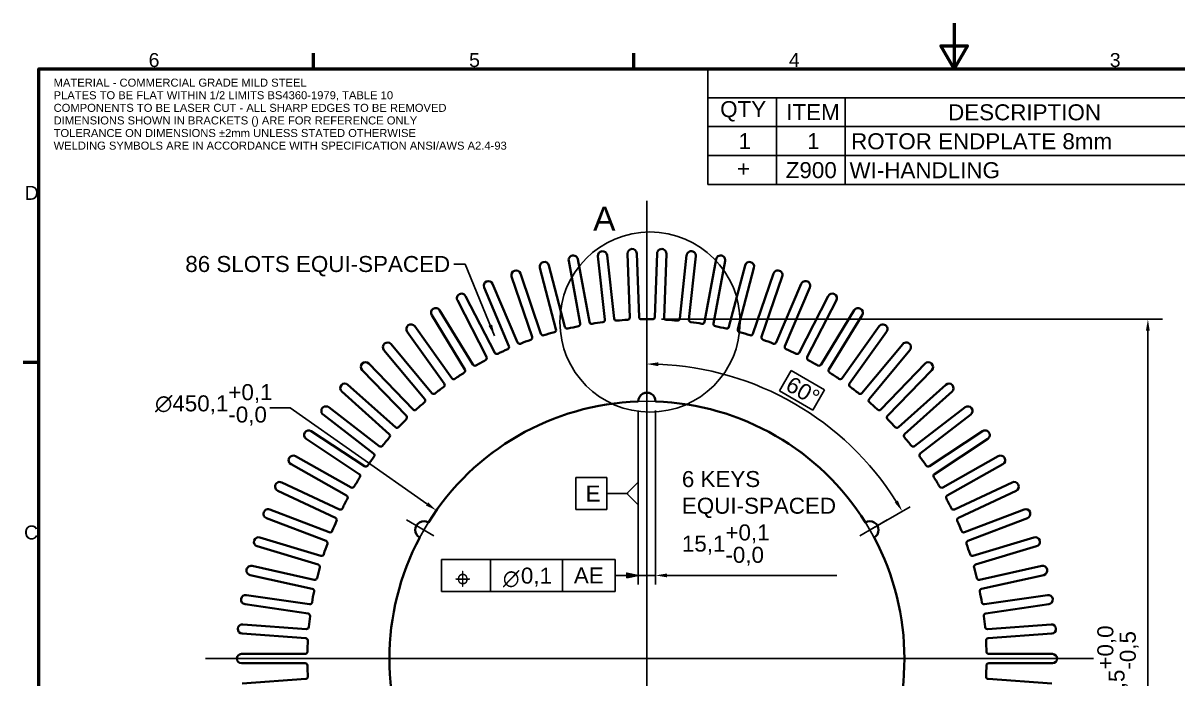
# Model space of a CAD drawing. Header units: millimetres. Extents: x 0 to 1680, y -79 to 1188.
# Drawn here: x 26 to 1036, y 614 to 1188 of the extents above; entities that cross this region are included whole.
import ezdxf

# ---------------------------------------------------------------- set-up
doc = ezdxf.new("R2010")
doc.units = ezdxf.units.MM
doc.header["$LTSCALE"] = 4
doc.linetypes.add('CHAIN', pattern=[0.3543, 0.2362, -0.0295, 0.0591, -0.0295])
for name, color, linetype, lineweight in [('Border_0', 7, 'Continuous', 50), ('Border_2', 7, 'Continuous', 50), ('Center Mark(ISO)', 7, 'CHAIN', 25), ('Centerline(ISO)', 7, 'CHAIN', 25), ('Detail Circle Lines(ISO)', 7, 'Continuous', 25), ('Dimensions(ISO)', 7, 'Continuous', 25), ('Symbols(ISO)', 7, 'Continuous', 25), ('Visible Edges(ISO)', 7, 'Continuous', 35)]:
    doc.layers.add(name, color=color, linetype=linetype, lineweight=lineweight)
doc.styles.add('Border_1', font='arial.ttf')
doc.styles.add('Current-ISO', font='arial.ttf')
doc.styles.add('Current-ISOBigText', font='arial.ttf')
doc.styles.add('DEFAULT-ISO~0', font='arial.ttf')
doc.styles.add('Text Style26', font='AIGDT___.TTF')
doc.dimstyles.new('ABB', dxfattribs={"dimscale": 4, "dimtxt": 3.5, "dimasz": 2.5, "dimexe": 2, "dimexo": 2, "dimgap": 0.762, "dimtad": 1, "dimdec": 0, "dimrnd": 1e-08, "dimzin": 0, "dimtxsty": 'DEFAULT-ISO~0', "dimcen": 0.09, "dimdle": 10, "dimclrd": 250, "dimclre": 250, "dimclrt": 250, "dimadec": 0, "dimazin": 0, "dimtfac": 1, "dimtdec": 0, "dimtmove": 0, "dimatfit": 3, "dimfxl": 1, "dimtolj": 1, "dimtzin": 0, "dimlwd": 25, "dimlwe": 25, "dimarcsym": 0})
doc.dimstyles.new('DEFAULT-ISO', dxfattribs={"dimscale": 4, "dimtxt": 3.5, "dimasz": 2.5, "dimexe": 3.175, "dimexo": 2, "dimgap": 0.762, "dimtad": 1, "dimtoh": 1, "dimdec": 1, "dimrnd": 1e-08, "dimzin": 0, "dimtxsty": 'Current-ISO', "dimcen": 0.09, "dimdle": 10, "dimclrd": 7, "dimclre": 7, "dimclrt": 7, "dimadec": 1, "dimazin": 0, "dimtfac": 1, "dimtdec": 1, "dimtofl": 0, "dimtmove": 0, "dimatfit": 3, "dimfxl": 1, "dimtolj": 1, "dimtzin": 0, "dimlwd": 25, "dimlwe": 25, "dimarcsym": 0})
doc.dimstyles.new('DEFAULT-ISO$7', dxfattribs={"dimscale": 4, "dimtxt": 3.5, "dimasz": 2.5, "dimexe": 3.175, "dimexo": 2, "dimgap": 0.762, "dimtad": 1, "dimtoh": 1, "dimdec": 1, "dimrnd": 1e-08, "dimzin": 0, "dimtxsty": 'Current-ISO', "dimcen": 0.09, "dimdle": 10, "dimclrd": 7, "dimclre": 7, "dimclrt": 7, "dimadec": 1, "dimazin": 0, "dimtfac": 1, "dimtdec": 1, "dimtofl": 0, "dimtmove": 0, "dimatfit": 3, "dimfxl": 1, "dimtolj": 1, "dimtzin": 0, "dimlwd": 25, "dimlwe": 25, "dimarcsym": 0})

# ---------------------------------------------------------------- blocks, each defined once
blk = doc.blocks.new('Borders Default Border')
at = {"layer": 'Border_0'}
for p, q in [((70, 287), (70, 290.45)), ((140, 287), (140, 290.45)), ((10, 222.75), (6.55, 222.75))]:
    blk.add_line(p, q, dxfattribs=at)
at = {"layer": 'Border_0', "flags": 128}
for points in [[(210, 297), (210, 287), (207.11, 292), (212.89, 292), (210, 287)], [(10, 10), (10, 287), (410, 287), (410, 10), (10, 10)]]:
    blk.add_lwpolyline(points, dxfattribs=at)
at = {"layer": 'Border_2', "char_height": 3.05, "attachment_point": 7, "style": 'Border_1'}
for s, insert in [('6', (33.98, 287.35)), ('5', (104, 287.35)), ('4', (173.87, 287.4)), ('3', (244, 287.35)), ('D', (6.88, 258.35)), ('C', (6.76, 184.05))]:
    blk.add_mtext(s, dxfattribs=dict(at, insert=insert))
blk = doc.blocks.new('SPEC.')
at = {"layer": 'Symbols(ISO)', "color": 7, "insert": (-70.75, 11.08), "char_height": 2.5, "attachment_point": 1, "line_spacing_factor": 0.944221, "style": 'Current-ISO'}
blk.add_mtext('\\fArial|b0|i0;{\\H2.5000;MATERIAL - COMMERCIAL GRADE MILD STEEL\\PPLATES TO BE FLAT WITHIN 1/2 LIMITS BS4360-1979, TABLE 10\\PCOMPONENTS TO BE LASER CUT - ALL SHARP EDGES TO BE REMOVED\\PDIMENSIONS SHOWN IN BRACKETS () ARE FOR REFERENCE ONLY\\PTOLERANCE ON DIMENSIONS ±2mm UNLESS STATED OTHERWISE\\PWELDING SYMBOLS ARE IN ACCORDANCE WITH SPECIFICATION ANSI/AWS A2.4-93}', dxfattribs=at)
blk = doc.blocks.new('Parts List')
at = {"layer": 'Symbols(ISO)'}
for p, q in [((410, 287), (156.17, 287)), ((156.17, 287), (156.17, 280.69)), ((410, 287), (410, 280.69)), ((410, 280.69), (156.17, 280.69)), ((156.17, 280.69), (156.17, 274.36)), ((171.17, 280.69), (171.17, 274.36)), ((186.17, 280.69), (186.17, 274.36)), ((263.8, 280.69), (263.8, 274.36)), ((328.31, 280.69), (328.31, 274.36)), ((380, 280.69), (380, 274.36)), ((410, 280.69), (410, 274.36)), ((410, 274.36), (156.17, 274.36)), ((156.17, 274.36), (156.17, 261.7)), ((171.17, 274.36), (171.17, 261.7)), ((186.17, 274.36), (186.17, 261.7)), ((263.8, 274.36), (263.8, 261.7)), ((328.31, 274.36), (328.31, 261.7)), ((380, 274.36), (380, 261.7)), ((410, 274.36), (410, 261.7)), ((410, 268.03), (156.17, 268.03)), ((410, 261.7), (156.17, 261.7))]:
    blk.add_line(p, q, dxfattribs=at)
at = {"layer": 'Symbols(ISO)', "color": 7, "char_height": 3.5, "attachment_point": 7, "style": 'Current-ISO'}
for s, insert in [('Parts List', (273.29, 282.04)), ('QTY', (158.87, 275.47)), ('ITEM', (173.31, 275.78)), ('DESCRIPTION', (208.67, 275.69)), ('MATERIAL', (284.21, 275.78)), ('PART NUMBER', (336.75, 275.72)), ('MASS', (388.45, 275.69)), ('1', (162.87, 269.44)), ('1', (177.87, 269.44)), ('ROTOR ENDPLATE 8mm', (187.47, 269.36)), ('SABS1431 Gr 300WA', (264.93, 269.36)), ('ZSMP111488P24', (329.31, 269.36)), ('10.036 kg', (381.46, 268.41)), ('+', (162.53, 263.43)), ('Z900', (173.2, 263.05)), ('WI-HANDLING', (187.13, 263.03)), ('HTZ 481 953 V 1211', (329.62, 263.05))]:
    blk.add_mtext(s, dxfattribs=dict(at, insert=insert))
blk = doc.blocks.new('*D31')
at = {"layer": 'Defpoints', "color": 0, "linetype": 'Continuous', "transparency": 16777216}
for p in [(387.4, 761.7), (755.5, 502.6)]:
    blk.add_point(p, dxfattribs=at)
at = {"layer": 'Dimensions(ISO)', "color": 250, "linetype": 'Continuous', "lineweight": 25, "true_color": 0x3f3f3f, "transparency": 16777216}
for p, q in [((241.8, 851.6), (259.6, 851.6)), ((259.6, 851.6), (379.2, 767.4)), ((571.1, 632.1), (571.8, 632.1)), ((571.4, 631.8), (571.4, 632.5))]:
    blk.add_line(p, q, dxfattribs=at)
at = {"layer": 'Dimensions(ISO)', "color": 250, "linetype": 'Continuous', "true_color": 0x3f3f3f, "transparency": 16777216}
blk.add_solid([(380.2, 768.8), (378.3, 766.1), (387.4, 761.7)], dxfattribs=at)
at = {"layer": 'Dimensions(ISO)', "color": 250, "linetype": 'Continuous', "lineweight": 25, "true_color": 0x3f3f3f, "transparency": 16777216, "insert": (141.5, 872.2), "char_height": 14, "attachment_point": 1, "style": 'DEFAULT-ISO~0'}
blk.add_mtext('\\A1;∅450,1\\S+0,1^ -0,0;', dxfattribs=at)
blk = doc.blocks.new('*D33')
at = {"layer": 'Defpoints', "color": 0, "linetype": 'Continuous', "transparency": 16777216}
for p in [(563.9, 857.1), (579, 857.1), (579, 704.9)]:
    blk.add_point(p, dxfattribs=at)
at = {"layer": 'Dimensions(ISO)', "color": 250, "linetype": 'Continuous', "lineweight": 25, "true_color": 0x3f3f3f, "transparency": 16777216}
for p, q in [((563.9, 849.1), (563.9, 696.9)), ((579, 849.1), (579, 696.9)), ((553.9, 704.9), (543.9, 704.9)), ((563.9, 704.9), (579, 704.9)), ((589, 704.9), (737.3, 704.9))]:
    blk.add_line(p, q, dxfattribs=at)
at = {"layer": 'Dimensions(ISO)', "color": 250, "linetype": 'Continuous', "true_color": 0x3f3f3f, "transparency": 16777216}
for points in [[(553.9, 706.6), (553.9, 703.2), (563.9, 704.9)], [(589, 706.6), (589, 703.2), (579, 704.9)]]:
    blk.add_solid(points, dxfattribs=at)
at = {"layer": 'Dimensions(ISO)', "color": 250, "linetype": 'Continuous', "lineweight": 25, "true_color": 0x3f3f3f, "transparency": 16777216, "insert": (602, 796.2), "char_height": 14, "attachment_point": 1, "style": 'DEFAULT-ISO~0'}
blk.add_mtext('\\A1;6 KEYS\\PEQUI-SPACED\\P15,1\\S+0,1^ -0,0;', dxfattribs=at)
blk = doc.blocks.new('Datum Identifier2')
at = {"layer": 'Symbols(ISO)'}
for p, q in [((127.31, 197.63), (134.07, 197.63)), ((127.31, 197.63), (127.31, 190.63)), ((134.07, 197.63), (134.07, 190.63)), ((127.31, 190.63), (134.07, 190.63))]:
    blk.add_line(p, q, dxfattribs=at)
at = {"layer": 'Symbols(ISO)', "color": 7, "linetype": 'Continuous', "lineweight": 25}
for p, q in [((138.75, 194.13), (134.07, 194.13)), ((138.47, 194.13), (138.75, 194.13))]:
    blk.add_line(p, q, dxfattribs=at)
at = {"layer": 'Symbols(ISO)', "color": 7, "linetype": 'Continuous', "lineweight": 25, "flags": 128}
blk.add_lwpolyline([(140.97, 196.63), (140.97, 191.63), (138.47, 194.13), (140.97, 196.63)], dxfattribs=at)
at = {"layer": 'Symbols(ISO)', "color": 7}
blk.add_solid([(140.97, 196.63), (140.97, 191.63), (138.47, 194.13), (140.97, 196.63)], dxfattribs=at)
at = {"layer": 'Symbols(ISO)', "color": 7, "insert": (129.47, 192.38), "char_height": 3.5, "attachment_point": 7, "style": 'Current-ISO'}
blk.add_mtext('E', dxfattribs=at)
blk = doc.blocks.new('2dDetail0')
at = {"layer": 'Detail Circle Lines(ISO)'}
blk.add_circle((143.53, 231.63), 19.69, dxfattribs=at)
at = {"layer": 'Detail Circle Lines(ISO)', "insert": (131.11, 251.6), "char_height": 5.25, "attachment_point": 7, "style": 'Current-ISOBigText'}
blk.add_mtext('A', dxfattribs=at)
blk = doc.blocks.new('GD&T Identifier1')
at = {"layer": 'Symbols(ISO)'}
for p, q in [((98, 179.72), (135.93, 179.72)), ((98, 179.72), (98, 172.72)), ((108.69, 179.72), (108.69, 172.72)), ((124.4, 179.72), (124.4, 172.72)), ((135.93, 179.72), (135.93, 172.72)), ((98, 172.72), (135.93, 172.72))]:
    blk.add_line(p, q, dxfattribs=at)
at = {"layer": 'Symbols(ISO)', "color": 7, "linetype": 'Continuous', "lineweight": 25}
for p, q in [((138.47, 176.72), (138.47, 175.72)), ((138.57, 176.7), (138.47, 176.72)), ((138.57, 176.22), (135.93, 176.22)), ((138.47, 176.22), (138.57, 176.22)), ((138.47, 176.22), (138.57, 176.22)), ((138.47, 175.72), (138.57, 175.74)), ((140.97, 176.22), (140.87, 176.24)), ((140.87, 176.22), (140.97, 176.22)), ((140.87, 176.2), (140.97, 176.22))]:
    blk.add_line(p, q, dxfattribs=at)
at = {"layer": 'Symbols(ISO)', "color": 7, "linetype": 'Continuous', "lineweight": 25, "flags": 128}
blk.add_lwpolyline([(138.47, 175.72), (140.97, 176.22), (138.47, 176.72), (138.47, 175.72)], dxfattribs=at)
at = {"layer": 'Symbols(ISO)', "color": 7}
blk.add_solid([(138.47, 175.72), (140.97, 176.22), (138.47, 176.72), (138.47, 175.72)], dxfattribs=at)
at = {"layer": 'Symbols(ISO)', "char_height": 3.5, "attachment_point": 7}
for s, insert, style in [('j', (100.8, 173.7), 'Text Style26'), ('n', (111.39, 173.6), 'Text Style26'), ('0,1', (115.32, 173.78), 'Current-ISO'), ('AE', (126.9, 174.47), 'Current-ISO')]:
    blk.add_mtext(s, dxfattribs=dict(at, insert=insert, style=style))
blk = doc.blocks.new('*D37')
at = {"layer": 'Defpoints', "color": 0, "linetype": 'Continuous', "transparency": 16777216}
for p in [(863.3, 840.4), (279.6, 423.9)]:
    blk.add_point(p, dxfattribs=at)
at = {"layer": 'Dimensions(ISO)', "color": 250, "linetype": 'Continuous', "lineweight": 25, "true_color": 0x3f3f3f, "transparency": 16777216}
for p, q in [((571.1, 632.1), (571.8, 632.1)), ((571.4, 631.8), (571.4, 632.5)), ((228.9, 387.7), (271.5, 418.1)), ((212.5, 387.7), (228.9, 387.7))]:
    blk.add_line(p, q, dxfattribs=at)
blk.add_arc((571.4, 632.1), 358.5, 206.3948, 216.7863, dxfattribs=at)
at = {"layer": 'Dimensions(ISO)', "color": 250, "linetype": 'Continuous', "true_color": 0x3f3f3f, "transparency": 16777216}
blk.add_solid([(270.5, 419.5), (272.4, 416.8), (279.6, 423.9)], dxfattribs=at)
at = {"layer": 'Dimensions(ISO)', "color": 250, "linetype": 'Continuous', "lineweight": 25, "true_color": 0x3f3f3f, "transparency": 16777216, "insert": (142.1, 404.5), "char_height": 14, "attachment_point": 1, "style": 'DEFAULT-ISO~0'}
blk.add_mtext('\\A1;∅717\\S+0^ -1;', dxfattribs=at)
blk = doc.blocks.new('*D39')
at = {"layer": 'Defpoints', "color": 0, "transparency": 16777216}
for p in [(576.3, 928.9), (576.3, 335.4), (1009.3, 335.4)]:
    blk.add_point(p, dxfattribs=at)
at = {"layer": 'Dimensions(ISO)', "color": 7, "lineweight": 25, "transparency": 16777216}
for p, q in [((584.3, 928.9), (1022, 928.9)), ((1009.3, 918.9), (1009.3, 345.4)), ((584.3, 335.4), (1022, 335.4))]:
    blk.add_line(p, q, dxfattribs=at)
at = {"layer": 'Dimensions(ISO)', "color": 7, "transparency": 16777216}
for points in [[(1007.6, 918.9), (1010.9, 918.9), (1009.3, 928.9)], [(1007.6, 345.4), (1010.9, 345.4), (1009.3, 335.4)]]:
    blk.add_solid(points, dxfattribs=at)
at = {"layer": 'Dimensions(ISO)', "color": 7, "lineweight": 25, "transparency": 16777216, "insert": (965.1, 573.6), "char_height": 14, "attachment_point": 1, "rotation": 90, "style": 'Current-ISO'}
blk.add_mtext('\\A1;593,5\\S+0,0^ -0,5;', dxfattribs=at)
blk = doc.blocks.new('*D43')
at = {"layer": 'Defpoints', "color": 0, "linetype": 'Continuous', "transparency": 16777216}
for p in [(571.4, 1032.6), (737.1, 829.5), (757.7, 739.7), (571.4, 632.1)]:
    blk.add_point(p, dxfattribs=at)
at = {"layer": 'Dimensions(ISO)', "color": 250, "linetype": 'Continuous', "lineweight": 25, "true_color": 0x3f3f3f, "transparency": 16777216}
for p, q in [((697.4, 884), (687.2, 866.3)), ((726.6, 867.2), (697.4, 884)), ((687.2, 866.3), (716.4, 849.5)), ((716.4, 849.5), (726.6, 867.2)), ((764.6, 743.7), (801.5, 765))]:
    blk.add_line(p, q, dxfattribs=at)
blk.add_arc((571.4, 632.1), 257.7, 32.2239, 87.7761, dxfattribs=at)
at = {"layer": 'Dimensions(ISO)', "color": 250, "linetype": 'Continuous', "true_color": 0x3f3f3f, "transparency": 16777216}
for points in [[(581.4, 887.9), (581.5, 891.3), (571.4, 889.8)], [(790.8, 770.4), (788, 768.7), (794.6, 761)]]:
    blk.add_solid(points, dxfattribs=at)
at = {"layer": 'Dimensions(ISO)', "color": 250, "linetype": 'Continuous', "lineweight": 25, "true_color": 0x3f3f3f, "transparency": 16777216, "insert": (698.5, 879.8), "char_height": 14, "attachment_point": 1, "rotation": 330, "style": 'DEFAULT-ISO~0'}
blk.add_mtext('\\A1;60°', dxfattribs=at)

msp = doc.modelspace()

# ---------------------------------------------------------------- linework, layer by layer
at = {"layer": 'Center Mark(ISO)', "linetype": 'Continuous'}
for p, q in [((571.44, 1032.56), (571.44, 240.96)), ((361.34, 753.44), (385.2, 739.67)), ((757.68, 739.67), (781.54, 753.44)), ((961.88, 632.14), (185.76, 632.14))]:
    msp.add_line(p, q, dxfattribs=at)
at = {"layer": 'Centerline(ISO)', "linetype": 'Continuous'}
msp.add_arc((571.44, 632.14), 225.05, 205.53192, 154.46808, dxfattribs=at)
at = {"layer": 'Visible Edges(ISO)'}
for p, q in [((503.08, 979.96), (513.19, 925.18)), ((521.16, 926.65), (511.04, 981.43)), ((528.65, 984.02), (534.74, 928.65)), ((542.79, 929.53), (536.7, 984.91)), ((554.45, 986.21), (556.48, 930.53)), ((564.58, 930.83), (562.54, 986.5)), ((580.34, 986.5), (578.3, 930.83)), ((586.4, 930.53), (588.43, 986.21)), ((606.18, 984.91), (600.09, 929.53)), ((608.14, 928.65), (614.23, 984.02)), ((631.84, 981.43), (621.72, 926.65)), ((629.68, 925.18), (639.8, 979.96)), ((477.87, 974.04), (491.96, 920.14)), ((499.8, 922.19), (485.71, 976.09)), ((657.17, 976.09), (643.08, 922.19)), ((650.92, 920.14), (665.01, 974.04)), ((458.33, 908.67), (436.54, 959.94)), ((453.16, 966.3), (471.15, 913.57)), ((478.82, 916.19), (460.83, 968.92)), ((682.05, 968.92), (664.06, 916.19)), ((671.73, 913.57), (689.72, 966.3)), ((706.34, 959.94), (684.55, 908.67)), ((438.45, 899.68), (412.97, 949.22)), ((429.08, 956.78), (450.87, 905.5)), ((692, 905.5), (713.79, 956.78)), ((729.91, 949.22), (704.43, 899.68)), ((405.77, 945.52), (431.24, 895.97)), ((711.64, 895.97), (737.11, 945.52)), ((383.34, 932.59), (412.36, 885.03)), ((419.27, 889.25), (390.25, 936.81)), ((752.63, 936.81), (723.61, 889.25)), ((730.52, 885.03), (759.54, 932.59)), ((400.91, 877.46), (368.49, 922.77)), ((774.39, 922.77), (741.97, 877.46)), ((361.91, 918.06), (394.32, 872.75)), ((748.56, 872.75), (780.97, 918.06)), ((341.59, 902), (377.23, 859.18)), ((383.46, 864.36), (347.82, 907.18)), ((795.06, 907.18), (759.42, 864.36)), ((765.65, 859.18), (801.28, 902)), ((367.01, 850.02), (328.34, 890.12)), ((814.54, 890.12), (775.87, 850.02)), ((322.51, 884.5), (361.18, 844.39)), ((781.7, 844.39), (820.37, 884.5)), ((351.65, 834.51), (310.16, 871.69)), ((832.72, 871.69), (791.23, 834.51)), ((304.75, 865.66), (346.24, 828.48)), ((796.63, 828.48), (838.13, 865.66)), ((337.46, 817.93), (293.37, 851.98)), ((849.51, 851.98), (805.41, 817.93)), ((288.42, 845.57), (332.51, 811.52)), ((810.37, 811.52), (854.46, 845.57)), ((324.53, 800.35), (278.06, 831.09)), ((864.82, 831.09), (818.35, 800.35)), ((273.59, 824.34), (320.06, 793.6)), ((822.82, 793.6), (869.28, 824.34)), ((312.91, 781.88), (264.32, 809.15)), ((878.56, 809.15), (829.97, 781.88)), ((260.36, 802.08), (308.94, 774.82)), ((833.94, 774.82), (882.52, 802.08)), ((248.78, 778.92), (299.23, 755.28)), ((302.67, 762.61), (252.22, 786.26)), ((890.66, 786.26), (840.21, 762.61)), ((843.65, 755.28), (894.09, 778.92)), ((293.86, 742.64), (241.82, 762.55)), ((901.05, 762.55), (849.02, 742.64)), ((238.93, 754.98), (290.97, 735.08)), ((851.91, 735.08), (903.95, 754.98)), ((286.53, 722.09), (233.18, 738.14)), ((909.69, 738.14), (856.34, 722.09)), ((230.85, 730.38), (284.2, 714.33)), ((858.68, 714.33), (912.03, 730.38)), ((280.73, 701.05), (226.35, 713.16)), ((916.53, 713.16), (862.15, 701.05)), ((224.59, 705.26), (278.97, 693.14)), ((863.91, 693.14), (918.29, 705.26)), ((276.47, 679.65), (221.36, 687.76)), ((921.52, 687.76), (866.4, 679.65)), ((220.18, 679.74), (275.29, 671.63)), ((867.58, 671.63), (922.7, 679.74)), ((273.79, 657.99), (218.23, 662.05)), ((924.65, 662.05), (869.09, 657.99)), ((217.64, 653.98), (273.2, 649.91)), ((869.68, 649.91), (925.24, 653.98)), ((272.7, 636.19), (216.99, 636.19)), ((925.89, 636.19), (870.18, 636.19)), ((216.99, 628.09), (272.7, 628.09)), ((870.18, 628.09), (925.89, 628.09)), ((273.2, 614.38), (217.64, 610.31)), ((925.24, 610.31), (869.68, 614.38))]:
    msp.add_line(p, q, dxfattribs=at)
for centre, radius, start, end in [((558.49, 986.36), 4.05, 2.09302, 182.09302), ((584.38, 986.36), 4.05, 357.90698, 177.90698), ((481.79, 975.07), 4.05, 14.65116, 194.65116), ((507.06, 980.7), 4.05, 10.46512, 190.46512), ((532.67, 984.47), 4.05, 6.27907, 186.27907), ((610.21, 984.47), 4.05, 353.72093, 173.72093), ((635.82, 980.7), 4.05, 349.53488, 169.53488), ((661.09, 975.07), 4.05, 345.34884, 165.34884), ((456.99, 967.61), 4.05, 18.83721, 198.83721), ((685.88, 967.61), 4.05, 341.16279, 161.16279), ((432.81, 958.36), 4.05, 23.02326, 203.02326), ((710.07, 958.36), 4.05, 336.97674, 156.97674), ((409.37, 947.37), 4.05, 27.2093, 207.2093), ((733.51, 947.37), 4.05, 332.7907, 152.7907), ((386.79, 934.7), 4.05, 31.39535, 211.39535), ((756.09, 934.7), 4.05, 328.60465, 148.60465), ((532.75, 928.43), 2, 277.43925, 6.27907), ((544.78, 929.75), 2, 186.27907, 275.11889), ((554.48, 930.46), 2, 273.25321, 2.09302), ((566.57, 930.9), 2, 182.09302, 270.93284), ((571.44, 632.14), 296.8, 89.06716, 90.93284), ((576.3, 930.9), 2, 269.06716, 357.90698), ((588.4, 930.46), 2, 177.90698, 266.74679), ((598.1, 929.75), 2, 264.88111, 353.72093), ((610.13, 928.43), 2, 173.72093, 262.56075), ((365.2, 920.41), 4.05, 35.5814, 215.5814), ((490.03, 919.64), 2, 285.81135, 14.65116), ((501.73, 922.7), 2, 194.65116, 283.49098), ((571.44, 632.14), 296.8, 101.6253, 103.49098), ((511.23, 924.81), 2, 281.6253, 10.46512), ((523.13, 927.01), 2, 190.46512, 279.30493), ((571.44, 632.14), 296.8, 97.43925, 99.30493), ((571.44, 632.14), 296.8, 93.25321, 95.11889), ((571.44, 632.14), 296.8, 84.88111, 86.74679), ((571.44, 632.14), 296.8, 80.69507, 82.56075), ((619.75, 927.01), 2, 260.69507, 349.53488), ((631.65, 924.81), 2, 169.53488, 258.3747), ((571.44, 632.14), 296.8, 76.50902, 78.3747), ((641.15, 922.7), 2, 256.50902, 345.34884), ((652.85, 919.64), 2, 165.34884, 254.18865), ((777.68, 920.41), 4.05, 324.4186, 144.41861), ((344.71, 904.59), 4.05, 39.76744, 219.76744), ((460.17, 909.45), 2, 203.02326, 291.86307), ((571.44, 632.14), 296.8, 109.99739, 111.86307), ((469.26, 912.93), 2, 289.99739, 18.83721), ((480.71, 916.83), 2, 198.83721, 287.67702), ((571.44, 632.14), 296.8, 105.81135, 107.67702), ((571.44, 632.14), 296.8, 72.32298, 74.18865), ((662.17, 916.83), 2, 252.32298, 341.16279), ((673.62, 912.93), 2, 161.16279, 250.00261), ((571.44, 632.14), 296.8, 68.13693, 70.00261), ((682.71, 909.45), 2, 248.13693, 336.97674), ((798.17, 904.59), 4.05, 320.23256, 140.23256), ((440.22, 900.59), 2, 207.2093, 296.04912), ((571.44, 632.14), 296.8, 114.18344, 116.04912), ((449.03, 904.72), 2, 294.18344, 23.02326), ((693.85, 904.72), 2, 156.97674, 245.81656), ((571.44, 632.14), 296.8, 63.95088, 65.81656), ((702.65, 900.59), 2, 243.95088, 332.7907), ((325.42, 887.31), 4.05, 43.95349, 223.95349), ((420.98, 890.3), 2, 211.39535, 300.23516), ((571.44, 632.14), 296.8, 118.36949, 120.23516), ((429.46, 895.06), 2, 298.36949, 27.2093), ((713.42, 895.06), 2, 152.7907, 241.63051), ((571.44, 632.14), 296.8, 59.76484, 61.63051), ((721.9, 890.3), 2, 239.76484, 328.60465), ((817.45, 887.31), 4.05, 316.04651, 136.04651), ((571.44, 632.14), 296.8, 122.55553, 124.42121), ((410.65, 883.99), 2, 302.55553, 31.39535), ((732.23, 883.99), 2, 148.60465, 237.44447), ((571.44, 632.14), 296.8, 55.57879, 57.44447), ((307.45, 868.67), 4.05, 48.13953, 228.13953), ((571.44, 632.14), 296.8, 126.74158, 128.60726), ((392.7, 871.58), 2, 306.74158, 35.5814), ((402.54, 878.62), 2, 215.5814, 304.42121), ((740.34, 878.62), 2, 235.57879, 324.4186), ((750.18, 871.58), 2, 144.4186, 233.25842), ((571.44, 632.14), 296.8, 51.39274, 53.25842), ((835.42, 868.67), 4.05, 311.86047, 131.86047), ((375.69, 857.9), 2, 310.92763, 39.76744), ((384.99, 865.64), 2, 219.76744, 308.60726), ((571.44, 857.19), 7.55, 359.03887, 180.96113), ((757.88, 865.64), 2, 231.39274, 320.23256), ((767.18, 857.9), 2, 140.23256, 229.07237), ((290.89, 848.77), 4.05, 52.32558, 232.32558), ((368.45, 851.4), 2, 223.95349, 312.7933), ((571.44, 632.14), 296.8, 130.92763, 132.7933), ((571.44, 632.14), 225.05, 91.92225, 148.07775), ((571.44, 632.14), 225.05, 31.92225, 88.07775), ((571.44, 632.14), 296.8, 47.2067, 49.07237), ((774.43, 851.4), 2, 227.2067, 316.04651), ((851.99, 848.77), 4.05, 307.67442, 127.67442), ((571.44, 632.14), 296.8, 135.11367, 136.97935), ((359.74, 843.01), 2, 315.11367, 43.95349), ((783.14, 843.01), 2, 136.04651, 224.88633), ((571.44, 632.14), 296.8, 43.02065, 44.88633), ((275.83, 827.72), 4.05, 56.51163, 236.51163), ((344.91, 826.99), 2, 319.29972, 48.13953), ((352.98, 836), 2, 228.13953, 316.97935), ((789.89, 836), 2, 223.02065, 311.86047), ((797.97, 826.99), 2, 131.86047, 220.70028), ((867.05, 827.72), 4.05, 303.48837, 123.48837), ((338.69, 819.51), 2, 232.32558, 321.1654), ((571.44, 632.14), 296.8, 139.29972, 141.1654), ((571.44, 632.14), 296.8, 38.8346, 40.70028), ((804.19, 819.51), 2, 218.8346, 307.67442), ((262.34, 805.62), 4.05, 60.69767, 240.69767), ((571.44, 632.14), 296.8, 143.48577, 145.35144), ((331.29, 809.94), 2, 323.48577, 52.32558), ((811.59, 809.94), 2, 127.67442, 216.51423), ((571.44, 632.14), 296.8, 34.64856, 36.51423), ((880.54, 805.62), 4.05, 299.30233, 119.30233), ((325.63, 802.02), 2, 236.51163, 325.35144), ((817.25, 802.02), 2, 214.64856, 303.48837), ((571.44, 632.14), 296.8, 147.67181, 149.53749), ((318.95, 791.93), 2, 327.67181, 56.51163), ((823.93, 791.93), 2, 123.48837, 212.32819), ((571.44, 632.14), 296.8, 30.46251, 32.32819), ((250.5, 782.59), 4.05, 64.88372, 244.88372), ((313.89, 783.63), 2, 240.69767, 329.53749), ((828.99, 783.63), 2, 210.46251, 299.30233), ((892.38, 782.59), 4.05, 295.11628, 115.11628), ((571.44, 632.14), 296.8, 151.85786, 153.72354), ((307.96, 773.07), 2, 331.85786, 60.69767), ((834.92, 773.07), 2, 119.30233, 208.14214), ((571.44, 632.14), 296.8, 26.27646, 28.14214), ((240.38, 758.76), 4.05, 69.06977, 249.06977), ((303.51, 764.42), 2, 244.88372, 333.72354), ((839.36, 764.42), 2, 206.27646, 295.11628), ((902.5, 758.76), 4.05, 290.93023, 110.93023), ((571.44, 632.14), 296.8, 156.04391, 157.90958), ((298.38, 753.47), 2, 336.04391, 64.88372), ((376.54, 744.67), 7.55, 59.03887, 240.96113), ((766.34, 744.67), 7.55, 299.03887, 120.96113), ((844.5, 753.47), 2, 115.11628, 203.95609), ((571.44, 632.14), 296.8, 22.09042, 23.95609), ((232.02, 734.26), 4.05, 73.25581, 253.25581), ((294.57, 744.51), 2, 249.06977, 337.90958), ((571.44, 632.14), 225.05, 151.92225, 208.07775), ((571.44, 632.14), 225.05, 331.92225, 28.07775), ((848.3, 744.51), 2, 202.09042, 290.93023), ((910.86, 734.26), 4.05, 286.74419, 106.74419), ((571.44, 632.14), 296.8, 160.22995, 162.09563), ((290.25, 733.21), 2, 340.22995, 69.06977), ((852.63, 733.21), 2, 110.93023, 199.77005), ((571.44, 632.14), 296.8, 17.90437, 19.77005), ((287.11, 724), 2, 253.25581, 342.09563), ((855.77, 724), 2, 197.90437, 286.74419), ((225.47, 709.21), 4.05, 77.44186, 257.44186), ((571.44, 632.14), 296.8, 164.416, 166.28168), ((283.62, 712.42), 2, 344.416, 73.25581), ((859.25, 712.42), 2, 106.74419, 195.584), ((571.44, 632.14), 296.8, 13.71832, 15.584), ((917.41, 709.21), 4.05, 282.55814, 102.55814), ((281.16, 703), 2, 257.44186, 346.28168), ((861.72, 703), 2, 193.71832, 282.55814), ((220.77, 683.75), 4.05, 81.62791, 261.62791), ((571.44, 632.14), 296.8, 168.60205, 170.46772), ((278.53, 691.19), 2, 348.60205, 77.44186), ((864.35, 691.19), 2, 102.55814, 191.39795), ((571.44, 632.14), 296.8, 9.53228, 11.39795), ((922.11, 683.75), 4.05, 278.37209, 98.37209), ((276.77, 681.62), 2, 261.62791, 350.46772), ((866.11, 681.62), 2, 189.53228, 278.37209), ((275, 669.65), 2, 352.78809, 81.62791), ((571.44, 632.14), 296.8, 172.78809, 174.65377), ((867.88, 669.65), 2, 98.37209, 187.21191), ((571.44, 632.14), 296.8, 5.34623, 7.21191), ((217.93, 658.02), 4.05, 85.81395, 265.81395), ((273.94, 659.98), 2, 265.81395, 354.65377), ((868.94, 659.98), 2, 185.34623, 274.18605), ((924.94, 658.02), 4.05, 274.18605, 94.18605), ((273.06, 647.92), 2, 356.97414, 85.81395), ((571.44, 632.14), 296.8, 176.97414, 178.83982), ((869.82, 647.92), 2, 94.18605, 183.02586), ((571.44, 632.14), 296.8, 1.16018, 3.02586), ((216.99, 632.14), 4.05, 90, 270), ((272.7, 638.19), 2, 270, 358.83982), ((870.18, 638.19), 2, 181.16018, 270), ((925.89, 632.14), 4.05, 270, 90), ((272.7, 626.09), 2, 1.16018, 90), ((571.44, 632.14), 296.8, 181.16018, 183.02586), ((571.44, 632.14), 296.8, 356.97414, 358.83982), ((870.18, 626.09), 2, 90, 178.83982), ((273.06, 616.37), 2, 274.18605, 3.02586), ((869.82, 616.37), 2, 176.97414, 265.81395)]:
    msp.add_arc(centre, radius, start, end, dxfattribs=at)

# ---------------------------------------------------------------- block references
for name, p, xscale, yscale, zscale in [('Borders Default Border', (0, 0), 4, 4, 4), ('SPEC.', (250.98, 1108.38), 2.799999999999999, 2.799999999999999, 2.799999999999999)]:
    msp.add_blockref(name, p, dxfattribs=dict(xscale=xscale, yscale=yscale, zscale=zscale))
at = {"layer": 'Detail Circle Lines(ISO)', "xscale": 4, "yscale": 4, "zscale": 4}
msp.add_blockref('2dDetail0', (0, 0), dxfattribs=at)
at = {"layer": 'Symbols(ISO)', "xscale": 4, "yscale": 4, "zscale": 4}
for name in ['Parts List', 'Datum Identifier2', 'GD&T Identifier1']:
    msp.add_blockref(name, (0, 0), dxfattribs=at)

# ---------------------------------------------------------------- texts
at = {"layer": 'Symbols(ISO)', "color": 7, "insert": (167.97, 984.28), "char_height": 14, "width": 231.5442, "attachment_point": 1, "style": 'Current-ISO'}
msp.add_mtext('\\fArial|b0|i0;86 SLOTS EQUI-SPACED', dxfattribs=at)

# ---------------------------------------------------------------- dimensions: what is measured, and where the dimension line sits
at = {"layer": 'Dimensions(ISO)', "color": 250, "linetype": 'Continuous', "lineweight": 25, "true_color": 0x3f3f3f}
dim = msp.add_angular_dim_3p(base=(737.06, 829.52), center=(571.44, 632.14), p1=(757.68, 739.67), p2=(571.44, 1032.56), dimstyle='ABB', override={"dimgap": -0.762, "dimse2": 1, "dimadec": 0, "dimtol": 0, "dimlim": 0, "dimtp": 0, "dimtm": 0, "dimtdec": 0}, dxfattribs=at)
dim.commit()
dim.dimension.update_dxf_attribs({"geometry": '*D43', "text_midpoint": (700.27, 855.28), "dimtype": 165})
at = {"layer": 'Dimensions(ISO)', "color": 7, "lineweight": 25}
dim = msp.add_linear_dim(base=(1009.26, 335.38), p1=(576.27, 928.9), p2=(576.27, 335.38), angle=90, dimstyle='DEFAULT-ISO', override={"dimgap": 0.762, "dimtoh": 0, "dimdec": 1, "dimtol": 1, "dimlim": 0, "dimtp": 0, "dimtm": 0.5, "dimtdec": 1, "dimatfit": 1}, dxfattribs=at)
dim.commit()
dim.dimension.update_dxf_attribs({"geometry": '*D39', "text_midpoint": (1009.26, 616), "dimtype": 160})
at = {"layer": 'Dimensions(ISO)', "color": 250, "linetype": 'Continuous', "lineweight": 25, "true_color": 0x3f3f3f}
for p1, p2, override, picture, middle in [((755.48, 502.62), (387.4, 761.66), {"dimgap": 0.762, "dimtad": 0, "dimtih": 1, "dimtoh": 1, "dimdec": 1, "dimlfac": 1, "dimtol": 1, "dimlim": 0, "dimtp": 0.1, "dimtm": 1e-09, "dimtdec": 1, "dimtofl": 0}, '*D31', (190.12, 851.62)), ((863.27, 840.36), (279.61, 423.92), {"dimgap": 0.762, "dimtad": 0, "dimtih": 1, "dimtoh": 1, "dimdec": 0, "dimlfac": 1, "dimtol": 1, "dimlim": 0, "dimtp": 0, "dimtm": 1, "dimtdec": 0, "dimtofl": 0}, '*D37', (175.77, 387.75))]:
    dim = msp.add_diameter_dim_2p(p1=p1, p2=p2, dimstyle='ABB', override=override, dxfattribs=at)
    dim.commit()
    dim.dimension.update_dxf_attribs({"geometry": picture, "text_midpoint": middle, "dimtype": 163})
dim = msp.add_linear_dim(base=(578.99, 704.9), p1=(563.89, 857.07), p2=(578.99, 857.07), angle=180, text='6 KEYS\\PEQUI-SPACED\\P<>', dimstyle='ABB', override={"dimgap": 0.762, "dimdec": 1, "dimtol": 1, "dimlim": 0, "dimtp": 0.1, "dimtm": 1e-09, "dimtdec": 1, "dimtofl": 1, "dimatfit": 1, "dimtvp": -0.361111}, dxfattribs=at)
dim.commit()
dim.dimension.update_dxf_attribs({"geometry": '*D33', "text_midpoint": (668.12, 704.9), "dimtype": 160})

# ---------------------------------------------------------------- leaders
at = {"layer": 'Symbols(ISO)', "color": 7, "linetype": 'Continuous', "lineweight": 25, "annotation_type": 0, "has_hookline": 1, "hookline_direction": 1, "text_width": 229.67}
msp.add_leader([(438.35, 914.51), (412.56, 977.28), (402.56, 977.28)], dimstyle='DEFAULT-ISO$7', override={"dimtad": 0}, dxfattribs=at)

doc.saveas('drawing.dxf')
